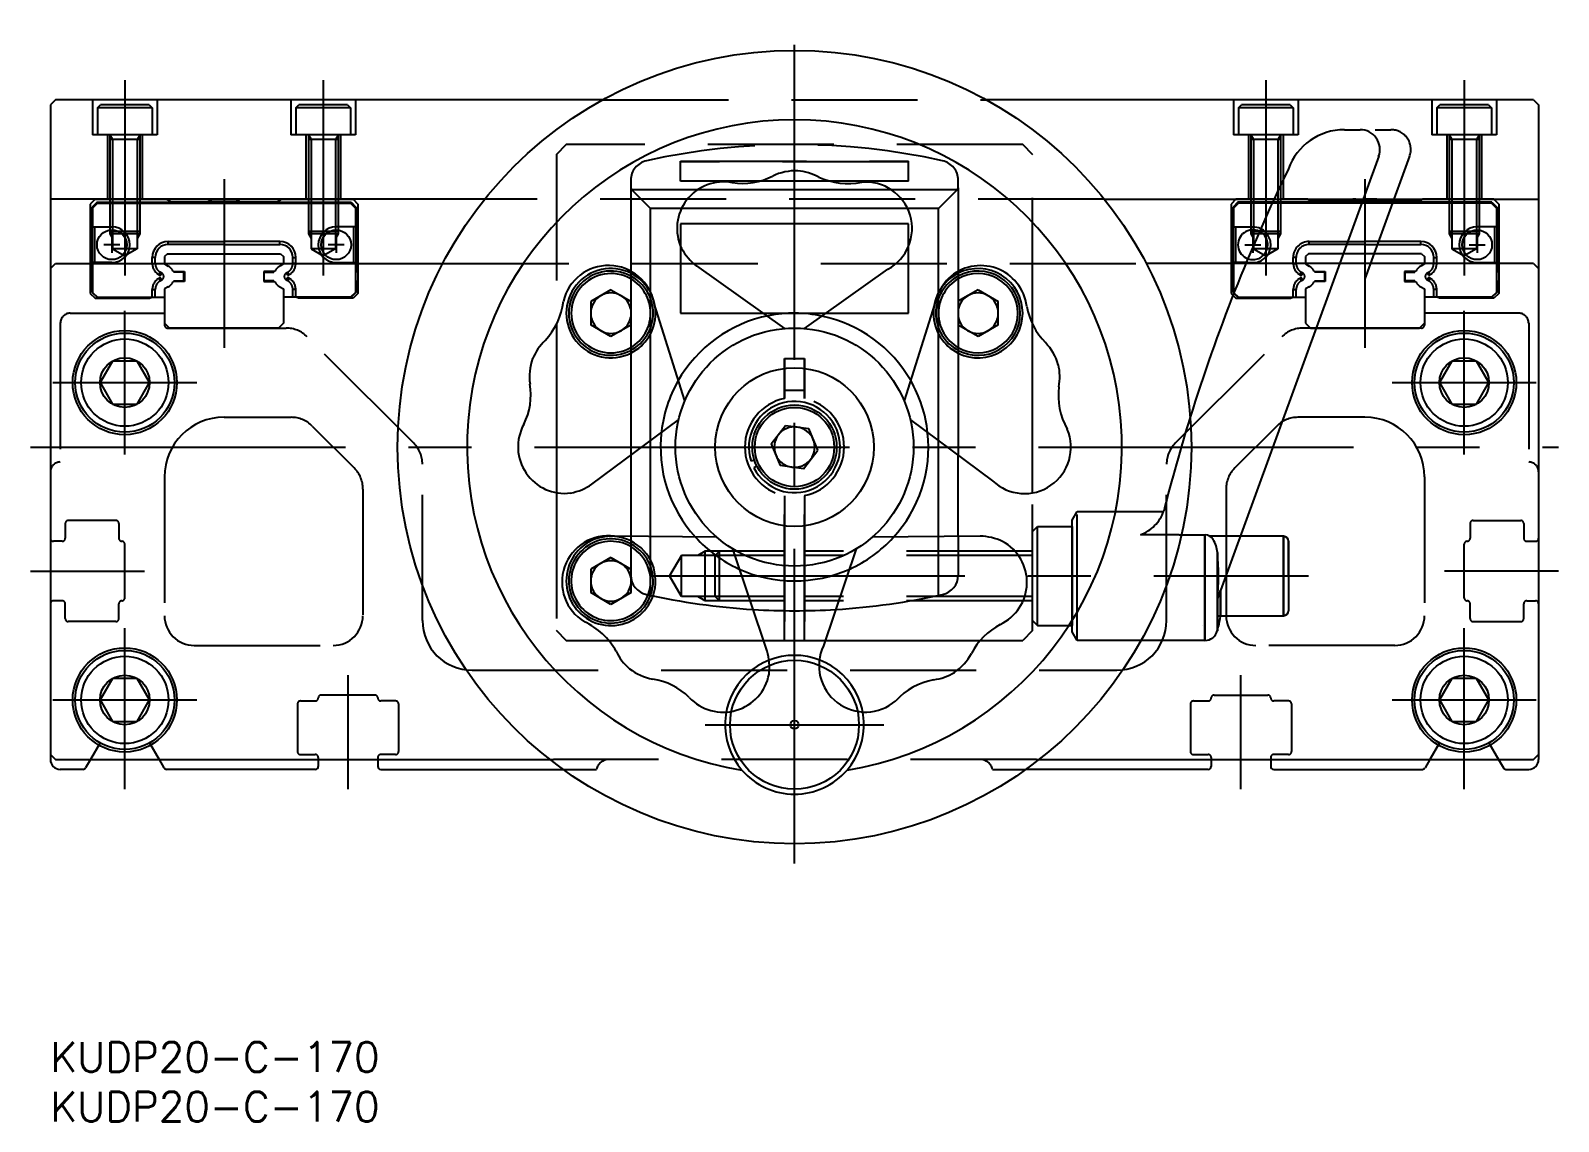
# Model space of a CAD drawing. Header units: millimetres. Extents: x -77 to 465, y -68 to 222.
# Drawn here: x -77 to 77, y -68 to 42 of the extents above; entities that cross this region are included whole.
import ezdxf

# ---------------------------------------------------------------- set-up
doc = ezdxf.new("R2010")
doc.units = ezdxf.units.MM
for name, pattern in [('CENTER', [50.8, 31.75, -6.35, 6.35, -6.35]), ('DASHED', [19.05, 12.7, -6.35]), ('PHANTOM', [63.5, 31.75, -6.35, 6.35, -6.35, 6.35, -6.35])]:
    doc.linetypes.add(name, pattern=pattern)
doc.layers.add('CENTER', color=1, linetype='Continuous')
doc.styles.get("Standard").update_dxf_attribs({"font": 'txt.shx', "height": 3, "bigfont": 'bigfont.shx'})

msp = doc.modelspace()

# ---------------------------------------------------------------- linework, layer by layer
at = {"color": 7, "linetype": 'Continuous', "lineweight": -3}
for p, q in [((-74.5, 35), (-75, 34.5)), ((-75, 34.5), (-75, 33)), ((-19.36, 35), (-74.5, 35)), ((74.5, 35), (19.36, 35)), ((74.5, 35), (46.42, 35)), ((74.5, 35), (75, 34.5)), ((74.5, 35), (75, 34.5)), ((75, 34.5), (75, 25)), ((75, 34.5), (75, 33)), ((-75, 33), (-75, 25)), ((75, 33), (75, 25)), ((55.42, 32), (57, 32)), ((58.88, 29.32), (42.94, -14.47)), ((3.67, 26.8), (-3.85, 26.8)), ((-75, 25), (-75, -31)), ((-31.22, 25), (-75, 25)), ((-70.5, 25), (-71, 24.5)), ((-70.3, 24.7), (-70.8, 24.2)), ((-70.5, 25), (-63.3, 25)), ((-70.3, 24.7), (-44.7, 24.7)), ((-62.9, 24.75), (-63.3, 25)), ((-62.9, 24.75), (-52.1, 24.75)), ((-58.7, 25), (-59.1, 24.75)), ((-58.7, 25), (-56.3, 25)), ((-56.3, 25), (-55.9, 24.75)), ((-52.1, 24.75), (-51.7, 25)), ((-51.7, 25), (-44.5, 25)), ((-44.7, 24.7), (-44.2, 24.2)), ((-44.5, 25), (-44, 24.5)), ((9.67, 25.95), (-9.74, 25.95)), ((31.22, 25), (48.33, 25)), ((44.5, 25), (44, 24.5)), ((44.7, 24.7), (44.2, 24.2)), ((48.33, 25), (44.5, 25)), ((48.2, 24.7), (44.7, 24.7)), ((70.3, 24.7), (57.2, 24.7)), ((62.9, 24.75), (57.22, 24.75)), ((57.31, 25), (75, 25)), ((58.7, 25), (57.31, 25)), ((58.7, 25), (59.1, 24.75)), ((62.9, 24.75), (63.3, 25)), ((70.5, 25), (63.3, 25)), ((70.3, 24.7), (70.8, 24.2)), ((70.5, 25), (71, 24.5)), ((75, 25), (75, -31)), ((-71, 24.5), (-71, 18.5)), ((-70.8, 24.2), (-70.8, 18.5)), ((-70.25, 24.6), (-70.75, 24.1)), ((-70.75, 24.1), (-70.75, 22.2)), ((-70.25, 24.6), (-44.75, 24.6)), ((-44.75, 24.6), (-44.25, 24.1)), ((-44.25, 24.1), (-44.25, 22.2)), ((-44.2, 24.2), (-44.2, 18.5)), ((-44, 24.5), (-44, 18.5)), ((11.34, 24.05), (-11.32, 24.05)), ((44, 24.5), (44, 18.5)), ((44.2, 24.2), (44.2, 18.5)), ((44.75, 24.6), (44.25, 24.1)), ((44.25, 24.1), (44.25, 22.2)), ((48.15, 24.6), (44.75, 24.6)), ((70.25, 24.6), (57.16, 24.6)), ((70.25, 24.6), (70.75, 24.1)), ((70.75, 24.1), (70.75, 22.2)), ((70.8, 24.2), (70.8, 18.5)), ((71, 24.5), (71, 18.5)), ((-70.75, 22.2), (-68.8, 22.2)), ((-70.55, 22.2), (-70.55, 18.6)), ((-44.25, 22.2), (-46.2, 22.2)), ((-44.45, 22.2), (-44.45, 18.6)), ((11.5, 22.5), (-11.5, 22.5)), ((11.5, 22.5), (-11.5, 22.5)), ((44.25, 22.2), (46.2, 22.2)), ((44.45, 22.2), (44.45, 18.6)), ((70.75, 22.2), (68.8, 22.2)), ((70.55, 22.2), (70.55, 18.6)), ((-68, 20.4), (-69.6, 20.4)), ((-68.8, 21.2), (-68.8, 19.6)), ((-63.13, 20.43), (-63.13, 20.73)), ((-63.13, 20.73), (-57.5, 20.73)), ((-57.5, 20.43), (-63.13, 20.43)), ((-51.87, 20.73), (-57.5, 20.73)), ((-57.5, 20.73), (-57.5, 20.43)), ((-57.5, 20.43), (-51.87, 20.43)), ((-51.87, 20.43), (-51.87, 20.73)), ((-45.4, 20.4), (-47, 20.4)), ((-46.2, 21.2), (-46.2, 19.6)), ((45.4, 20.4), (47, 20.4)), ((46.2, 21.2), (46.2, 19.6)), ((57.5, 20.43), (55.65, 20.43)), ((55.75, 20.73), (57.5, 20.73)), ((57.5, 20.73), (57.5, 20.43)), ((63.13, 20.73), (57.5, 20.73)), ((57.5, 20.43), (63.13, 20.43)), ((63.13, 20.43), (63.13, 20.73)), ((68, 20.4), (69.6, 20.4)), ((68.8, 21.2), (68.8, 19.6)), ((-75, 18), (-74.5, 18.5)), ((-74.5, 18.5), (-35.46, 18.5)), ((-68.8, 18.6), (-70.75, 18.6)), ((-70.75, 18.6), (-70.75, 18.5)), ((-64.73, 18.51), (-64.73, 19.13)), ((-64.43, 19.13), (-64.73, 19.13)), ((-64.73, 18.51), (-64.43, 18.51)), ((-64.43, 18.51), (-64.43, 19.13)), ((-63.2, 19.5), (-63.5, 19.2)), ((-63.5, 19.2), (-63.5, 18.5)), ((-63.2, 19.5), (-51.8, 19.5)), ((-51.8, 19.5), (-51.5, 19.2)), ((-51.5, 19.2), (-51.5, 18.5)), ((-50.57, 18.51), (-50.57, 19.13)), ((-50.57, 19.13), (-50.27, 19.13)), ((-50.27, 18.51), (-50.57, 18.51)), ((-50.27, 18.51), (-50.27, 19.13)), ((-46.2, 18.6), (-44.25, 18.6)), ((-44.25, 18.6), (-44.25, 18.5)), ((45.49, 18.5), (35.46, 18.5)), ((45.53, 18.6), (44.25, 18.6)), ((44.25, 18.6), (44.25, 18.5)), ((74.5, 18.5), (54.94, 18.5)), ((63.2, 19.5), (55.31, 19.5)), ((63.2, 19.5), (63.5, 19.2)), ((63.5, 19.2), (63.5, 18.5)), ((64.43, 18.51), (64.43, 19.13)), ((64.43, 19.13), (64.73, 19.13)), ((64.73, 18.51), (64.43, 18.51)), ((64.73, 18.51), (64.73, 19.13)), ((68.8, 18.6), (70.75, 18.6)), ((70.75, 18.6), (70.75, 18.5)), ((74.5, 18.5), (75, 18)), ((-16.5, 17.73), (-16.5, -0.84)), ((-9.87, 18.26), (-1, 11.96)), ((1, 11.96), (9.41, 17.93)), ((16.5, 17.72), (16.5, -0.84)), ((-18.5, 15.86), (-20.54, 14.68)), ((-18.5, 15.86), (-16.5, 14.7)), ((-14.5, 0.65), (-14.5, 15.51)), ((18.5, 15.86), (16.5, 14.7)), ((18.5, 15.86), (20.54, 14.68)), ((-20.54, 14.68), (-20.54, 12.32)), ((-11.06, 4.65), (-14.15, 14.49)), ((14.32, 15.03), (11.06, 4.65)), ((14.5, 0.65), (14.5, 15.35)), ((20.54, 12.32), (20.54, 14.68)), ((-24, 12.51), (-24, -4.59)), ((-18.5, 11.14), (-20.54, 12.32)), ((-3.17, 13.5), (0, 13.5)), ((0, 13.5), (3.17, 13.5)), ((20.54, 12.32), (18.5, 11.14)), ((24, -4.55), (24, 12.44)), ((-16.5, 12.3), (-18.5, 11.14)), ((18.5, 11.14), (16.5, 12.3)), ((-68.75, 8.67), (-70, 6.5)), ((-66.25, 8.67), (-68.75, 8.67)), ((-65, 6.5), (-66.25, 8.67)), ((66.25, 8.67), (65, 6.5)), ((68.75, 8.67), (66.25, 8.67)), ((70, 6.5), (68.75, 8.67)), ((-70, 6.5), (-68.75, 4.33)), ((-66.25, 4.33), (-65, 6.5)), ((65, 6.5), (66.25, 4.33)), ((68.75, 4.33), (70, 6.5)), ((-68.75, 4.33), (-66.25, 4.33)), ((66.25, 4.33), (68.75, 4.33)), ((-20.42, -3.75), (-11.68, 2.74)), ((-2.34, 0.31), (-0.9, 2.18)), ((-0.9, 2.18), (1.44, 1.87)), ((2.34, -0.31), (1.44, 1.87)), ((11.68, 2.74), (19.96, -3.41)), ((-2.34, 0.31), (-1.44, -1.87)), ((-16.5, -0.84), (-16.5, -8.99)), ((-4.04, -1.31), (-4.38, -1.42)), ((0.9, -2.18), (2.34, -0.31)), ((-3.79, -1.93), (-4.1, -2.08)), ((0.9, -2.18), (-1.44, -1.87)), ((-7.84, -9.09), (-18.16, -8.98)), ((-16.5, -8.99), (-16.5, -12.91)), ((-14.5, -14.96), (-14.5, -9.02)), ((18.72, -8.97), (7.84, -9.09)), ((14.5, -14.96), (14.5, -9.02)), ((16.5, -8.99), (16.5, -12.91)), ((38.78, -8.85), (41.36, -8.85)), ((41.36, -19.5), (41.36, -8.85)), ((41.36, -8.85), (41.36, -19.5)), ((49.3, -9), (41.85, -9)), ((49.3, -13), (49.3, -9)), ((49.3, -9), (49.3, -17)), ((-2.75, -20.58), (-6.22, -10.26)), ((6.22, -10.26), (2.93, -20.04)), ((42.62, -18.53), (42.62, -10.64)), ((42.62, -10.64), (42.62, -18.53)), ((49.8, -13), (49.8, -9.5)), ((49.8, -9.5), (49.8, -16.5)), ((-18.5, -11.14), (-20.54, -12.32)), ((-18.5, -11.14), (-16.5, -12.3)), ((-20.54, -12.32), (-20.54, -14.68)), ((-16.46, -14.68), (-16.46, -13.32)), ((49.3, -17), (49.3, -13)), ((-18.5, -15.86), (-20.54, -14.68)), ((-16.46, -14.68), (-18.5, -15.86)), ((42.62, -15.36), (42.94, -14.47)), ((42.94, -17.1), (42.94, -14.47)), ((42.94, -14.47), (42.94, -17.1)), ((42.62, -17), (49.3, -17)), ((-18.74, -19.5), (-3.11, -19.5)), ((3.11, -19.5), (18.8, -19.5)), ((41.36, -19.5), (34.92, -19.5)), ((-68.75, -23.33), (-70, -25.5)), ((-66.25, -23.33), (-68.75, -23.33)), ((-65, -25.5), (-66.25, -23.33)), ((66.25, -23.33), (65, -25.5)), ((68.75, -23.33), (66.25, -23.33)), ((70, -25.5), (68.75, -23.33)), ((-70, -25.5), (-68.75, -27.67)), ((-66.25, -27.67), (-65, -25.5)), ((65, -25.5), (66.25, -27.67)), ((68.75, -27.67), (70, -25.5)), ((-68.75, -27.67), (-66.25, -27.67)), ((66.25, -27.67), (68.75, -27.67)), ((-75, -31), (-75, -31.5)), ((-75, -31), (-74.5, -31.5)), ((-74.5, -31.5), (-24.28, -31.5)), ((-70.96, -31.5), (-71.45, -32.35)), ((-64.04, -31.5), (-63.55, -32.35)), ((-48, -31.5), (-48, -32.2)), ((-42, -31.5), (-42, -32.2)), ((24.38, -31.5), (74.5, -31.5)), ((42, -31.5), (42, -32.2)), ((48, -31.5), (48, -32.2)), ((64.04, -31.5), (63.55, -32.35)), ((70.96, -31.5), (71.45, -32.35)), ((74.5, -31.5), (75, -31)), ((75, -31), (75, -31.5)), ((-71.71, -32.5), (-74, -32.5)), ((-48.3, -32.5), (-63.29, -32.5)), ((-41.7, -32.5), (-23.32, -32.5)), ((41.7, -32.5), (23.32, -32.5)), ((48.3, -32.5), (63.29, -32.5)), ((71.71, -32.5), (74, -32.5))]:
    msp.add_line(p, q, dxfattribs=at)
at = {"color": 3, "linetype": 'DASHED', "lineweight": -3}
for p, q in [((-70.75, 35), (-70.75, 31.5)), ((-70.25, 34.2), (-69.95, 34.5)), ((-64.75, 34.2), (-70.25, 34.2)), ((-70.25, 34.2), (-70.25, 31.5)), ((-65.05, 34.5), (-69.95, 34.5)), ((-65.05, 34.5), (-64.75, 34.2)), ((-64.75, 34.2), (-64.75, 31.5)), ((-64.25, 35), (-64.25, 31.5)), ((-50.75, 35), (-50.75, 31.5)), ((-50.25, 34.2), (-49.95, 34.5)), ((-44.75, 34.2), (-50.25, 34.2)), ((-50.25, 34.2), (-50.25, 31.5)), ((-45.05, 34.5), (-49.95, 34.5)), ((-45.05, 34.5), (-44.75, 34.2)), ((-44.75, 34.2), (-44.75, 31.5)), ((-44.25, 35), (-44.25, 31.5)), ((-19.36, 35), (19.36, 35)), ((44.25, 35), (44.25, 31.5)), ((44.75, 34.2), (45.05, 34.5)), ((50.25, 34.2), (44.75, 34.2)), ((44.75, 34.2), (44.75, 31.5)), ((49.95, 34.5), (45.05, 34.5)), ((49.95, 34.5), (50.25, 34.2)), ((50.25, 34.2), (50.25, 31.5)), ((50.75, 35), (50.75, 31.5)), ((64.25, 35), (64.25, 31.5)), ((64.75, 34.2), (65.05, 34.5)), ((70.25, 34.2), (64.75, 34.2)), ((64.75, 34.2), (64.75, 31.5)), ((69.95, 34.5), (65.05, 34.5)), ((69.95, 34.5), (70.25, 34.2)), ((70.25, 34.2), (70.25, 31.5)), ((70.75, 35), (70.75, 31.5)), ((-64.25, 31.5), (-70.75, 31.5)), ((-69.25, 31.5), (-69.25, 25)), ((-69, 31.5), (-69, 21.5)), ((-69, 31.5), (-68.73, 31.03)), ((-66, 31.03), (-69, 31.03)), ((-68.73, 31.03), (-68.73, 20)), ((-66, 31.5), (-66.27, 31.03)), ((-66.27, 31.03), (-66.27, 20)), ((-66, 31.5), (-66, 21.5)), ((-65.75, 31.5), (-65.75, 25)), ((-44.25, 31.5), (-50.75, 31.5)), ((-49.25, 31.5), (-49.25, 25)), ((-49, 31.5), (-49, 21.5)), ((-49, 31.5), (-48.73, 31.03)), ((-46, 31.03), (-49, 31.03)), ((-48.73, 31.03), (-48.73, 20)), ((-46, 31.5), (-46.27, 31.03)), ((-46.27, 31.03), (-46.27, 20)), ((-46, 31.5), (-46, 21.5)), ((-45.75, 31.5), (-45.75, 25)), ((50.75, 31.5), (44.25, 31.5)), ((45.75, 31.5), (45.75, 25)), ((46, 31.5), (46, 21.5)), ((46, 31.5), (46.27, 31.03)), ((49, 31.03), (46, 31.03)), ((46.27, 31.03), (46.27, 20)), ((49, 31.5), (48.73, 31.03)), ((48.73, 31.03), (48.73, 20)), ((49, 31.5), (49, 21.5)), ((49.25, 31.5), (49.25, 25)), ((70.75, 31.5), (64.25, 31.5)), ((65.75, 31.5), (65.75, 25)), ((66, 31.5), (66, 21.5)), ((66, 31.5), (66.27, 31.03)), ((69, 31.03), (66, 31.03)), ((66.27, 31.03), (66.27, 20)), ((69, 31.5), (68.73, 31.03)), ((68.73, 31.03), (68.73, 20)), ((69, 31.5), (69, 21.5)), ((69.25, 31.5), (69.25, 25)), ((-24, 29.5), (-23, 30.5)), ((-23, 30.5), (-24, 29.5)), ((-24, 29.5), (-24, 12.51)), ((23, 30.5), (-23, 30.5)), ((23, 30.5), (-23, 30.5)), ((23, 30.5), (24, 29.5)), ((24, 29.5), (23, 30.5)), ((24, 12.44), (24, 29.5)), ((-11.5, 26.8), (-11.5, 28.83)), ((-11.5, 28.83), (11.5, 28.83)), ((11.5, 28.75), (-11.5, 28.75)), ((-11.5, 26.8), (-11.5, 28.75)), ((11.5, 26.8), (11.5, 28.83)), ((11.5, 26.8), (11.5, 28.75)), ((-16.5, 26.91), (-16.5, -12.91)), ((-16.5, 26.91), (-16.5, -12.91)), ((-16.5, 26.91), (-16.5, -12.91)), ((-16.5, 26.91), (-16.5, 26.15)), ((-3.85, 26.8), (-11.5, 26.8)), ((11.5, 26.8), (3.67, 26.8)), ((16.5, 26.15), (16.5, 26.91)), ((31.22, 25), (-31.22, 25)), ((-16.5, 26.15), (-16.5, 17.73)), ((-9.74, 25.95), (-16.4, 25.95)), ((-16.4, 25.95), (-14.5, 24.05)), ((16.4, 25.95), (9.67, 25.95)), ((14.5, 24.05), (16.4, 25.95)), ((16.5, 26.15), (16.5, 17.72)), ((57.2, 24.7), (48.2, 24.7)), ((48.33, 25), (57.31, 25)), ((51.7, 25), (48.93, 25)), ((52.1, 24.75), (51.7, 25)), ((57.22, 24.75), (52.1, 24.75)), ((56.3, 25), (55.9, 24.75)), ((56.58, 25), (56.3, 25)), ((-14.5, 15.51), (-14.5, 24.05)), ((-11.32, 24.05), (-14.5, 24.05)), ((14.5, 24.05), (11.34, 24.05)), ((14.5, 15.35), (14.5, 24.05)), ((57.16, 24.6), (48.15, 24.6)), ((-68.73, 21.5), (-69, 21.77)), ((-69, 21.77), (-66, 21.77)), ((-48.73, 21.5), (-49, 21.77)), ((-49, 21.77), (-46, 21.77)), ((-11.5, 22.5), (-11.5, 13.5)), ((-11.5, 22.5), (-11.5, 13.5)), ((11.5, 13.5), (11.5, 22.5)), ((11.5, 13.5), (11.5, 22.5)), ((46.27, 21.5), (46, 21.77)), ((46, 21.77), (49, 21.77)), ((66.27, 21.5), (66, 21.77)), ((66, 21.77), (69, 21.77)), ((-69, 21.5), (-68.73, 21.03)), ((-66, 21.5), (-69, 21.5)), ((-66.27, 21.5), (-68.73, 21.5)), ((-66, 21.5), (-66.27, 21.03)), ((-49, 21.5), (-48.73, 21.03)), ((-46, 21.5), (-49, 21.5)), ((-46.27, 21.5), (-48.73, 21.5)), ((-46, 21.5), (-46.27, 21.03)), ((46, 21.5), (46.27, 21.03)), ((49, 21.5), (46, 21.5)), ((48.73, 21.5), (46.27, 21.5)), ((49, 21.5), (48.73, 21.03)), ((51.87, 20.43), (51.87, 20.73)), ((51.87, 20.73), (55.75, 20.73)), ((55.65, 20.43), (51.87, 20.43)), ((66, 21.5), (66.27, 21.03)), ((69, 21.5), (66, 21.5)), ((68.73, 21.5), (66.27, 21.5)), ((69, 21.5), (68.73, 21.03)), ((-71, 18.5), (-71, 15.5)), ((-70.8, 18.5), (-70.8, 17.6)), ((-70.75, 18.5), (-70.75, 15.6)), ((-66.27, 20), (-68.73, 20)), ((-68.73, 20), (-67.5, 19.29)), ((-66.27, 20), (-67.5, 19.29)), ((-63.5, 18.5), (-63.5, 18.46)), ((-51.5, 18.5), (-51.5, 18.46)), ((-46.27, 20), (-48.73, 20)), ((-48.73, 20), (-47.5, 19.29)), ((-46.27, 20), (-47.5, 19.29)), ((-44.25, 18.5), (-44.25, 15.6)), ((-44.2, 18.5), (-44.2, 17.6)), ((-44, 18.5), (-44, 15.5)), ((-35.46, 18.5), (35.46, 18.5)), ((44, 18.5), (44, 15.5)), ((44.2, 18.5), (44.2, 17.6)), ((44.25, 18.5), (44.25, 15.6)), ((54.98, 18.5), (45.49, 18.5)), ((45.53, 18.6), (46.2, 18.6)), ((48.73, 20), (46.27, 20)), ((46.27, 20), (47.5, 19.29)), ((48.73, 20), (47.5, 19.29)), ((50.27, 18.51), (50.27, 19.13)), ((50.57, 19.13), (50.27, 19.13)), ((50.27, 18.51), (50.57, 18.51)), ((50.57, 18.51), (50.57, 19.13)), ((51.8, 19.5), (51.5, 19.2)), ((51.5, 19.2), (51.5, 18.5)), ((51.5, 18.5), (51.5, 18.46)), ((55.31, 19.5), (51.8, 19.5)), ((63.5, 18.5), (63.5, 18.46)), ((68.73, 20), (66.27, 20)), ((66.27, 20), (67.5, 19.29)), ((68.73, 20), (67.5, 19.29)), ((70.75, 18.5), (70.75, 15.6)), ((70.8, 18.5), (70.8, 17.6)), ((71, 18.5), (71, 15.5)), ((-70.8, 17.6), (-70.75, 17.6)), ((-70.8, 16.8), (-70.8, 17.6)), ((-64.08, 17.38), (-63.93, 17.64)), ((-64.08, 17.38), (-63.92, 17.29)), ((-64.08, 17.02), (-63.92, 17.11)), ((-64.08, 17.02), (-63.93, 16.76)), ((-63.77, 17.55), (-63.93, 17.64)), ((-63.92, 17.29), (-63.77, 17.55)), ((-63.92, 17.29), (-63.92, 17.29)), ((-63.92, 17.11), (-63.91, 17.12)), ((-63.91, 17.12), (-63.92, 17.11)), ((-63.92, 17.11), (-63.92, 17.11)), ((-63.92, 17.11), (-63.77, 16.85)), ((-63.5, 18.46), (-63.13, 18.25)), ((-62.61, 17.7), (-61.5, 17.7)), ((-62.53, 17.7), (-62.51, 17.65)), ((-61.55, 17.65), (-62.51, 17.65)), ((-61.55, 16.75), (-61.55, 17.65)), ((-61.5, 17.7), (-61.5, 16.7)), ((-53.5, 17.7), (-53.5, 16.7)), ((-52.39, 17.7), (-53.5, 17.7)), ((-53.45, 16.75), (-53.45, 17.65)), ((-53.45, 17.65), (-52.49, 17.65)), ((-52.47, 17.7), (-52.49, 17.65)), ((-51.5, 18.46), (-51.87, 18.25)), ((-51.23, 17.55), (-51.07, 17.64)), ((-51.08, 17.29), (-51.23, 17.55)), ((-51.08, 17.11), (-51.23, 16.85)), ((-51.08, 17.11), (-51.09, 17.12)), ((-51.09, 17.12), (-51.08, 17.11)), ((-50.92, 17.38), (-51.08, 17.29)), ((-51.08, 17.29), (-51.08, 17.29)), ((-51.08, 17.11), (-51.08, 17.11)), ((-50.92, 17.02), (-51.08, 17.11)), ((-50.92, 17.38), (-51.07, 17.64)), ((-50.92, 17.02), (-51.07, 16.76)), ((-44.2, 17.6), (-44.25, 17.6)), ((-44.2, 16.8), (-44.2, 17.6)), ((44.2, 17.6), (44.25, 17.6)), ((44.2, 16.8), (44.2, 17.6)), ((50.92, 17.38), (51.07, 17.64)), ((50.92, 17.38), (51.08, 17.29)), ((50.92, 17.02), (51.08, 17.11)), ((50.92, 17.02), (51.07, 16.76)), ((51.23, 17.55), (51.07, 17.64)), ((51.08, 17.29), (51.23, 17.55)), ((51.08, 17.29), (51.08, 17.29)), ((51.08, 17.11), (51.09, 17.12)), ((51.09, 17.12), (51.08, 17.11)), ((51.08, 17.11), (51.08, 17.11)), ((51.08, 17.11), (51.23, 16.85)), ((51.5, 18.46), (51.87, 18.25)), ((52.39, 17.7), (53.5, 17.7)), ((52.47, 17.7), (52.49, 17.65)), ((53.45, 17.65), (52.49, 17.65)), ((53.45, 16.75), (53.45, 17.65)), ((53.5, 17.7), (53.5, 16.7)), ((61.5, 17.7), (61.5, 16.7)), ((62.61, 17.7), (61.5, 17.7)), ((61.55, 16.75), (61.55, 17.65)), ((61.55, 17.65), (62.51, 17.65)), ((62.53, 17.7), (62.51, 17.65)), ((63.5, 18.46), (63.13, 18.25)), ((63.77, 17.55), (63.93, 17.64)), ((63.92, 17.29), (63.77, 17.55)), ((63.92, 17.11), (63.77, 16.85)), ((63.92, 17.11), (63.91, 17.12)), ((63.91, 17.12), (63.92, 17.11)), ((64.08, 17.38), (63.92, 17.29)), ((63.92, 17.29), (63.92, 17.29)), ((64.08, 17.02), (63.92, 17.11)), ((63.92, 17.11), (63.92, 17.11)), ((64.08, 17.38), (63.93, 17.64)), ((64.08, 17.02), (63.93, 16.76)), ((70.8, 17.6), (70.75, 17.6)), ((70.8, 16.8), (70.8, 17.6)), ((-71, 15.5), (-70.5, 15)), ((-70.8, 16.8), (-70.75, 16.8)), ((-70.8, 16.8), (-70.8, 15.6)), ((-70.8, 15.6), (-70.3, 15.1)), ((-70.75, 15.6), (-70.25, 15.1)), ((-64.73, 15.1), (-64.73, 15.89)), ((-64.73, 15.89), (-64.43, 15.89)), ((-64.43, 15.1), (-64.43, 15.89)), ((-63.93, 16.76), (-63.77, 16.85)), ((-63.13, 16.15), (-63.5, 15.94)), ((-63.5, 15.94), (-63.5, 12.5)), ((-61.5, 16.7), (-62.61, 16.7)), ((-62.53, 16.7), (-62.51, 16.75)), ((-62.51, 16.75), (-61.55, 16.75)), ((-53.5, 16.7), (-52.39, 16.7)), ((-52.49, 16.75), (-53.45, 16.75)), ((-52.47, 16.7), (-52.49, 16.75)), ((-51.87, 16.15), (-51.5, 15.94)), ((-51.5, 15.94), (-51.5, 12.5)), ((-51.07, 16.76), (-51.23, 16.85)), ((-50.57, 15.1), (-50.57, 15.89)), ((-50.27, 15.89), (-50.57, 15.89)), ((-50.27, 15.1), (-50.27, 15.89)), ((-44.25, 15.6), (-44.75, 15.1)), ((-44.2, 15.6), (-44.7, 15.1)), ((-44, 15.5), (-44.5, 15)), ((-44.2, 16.8), (-44.25, 16.8)), ((-44.2, 16.8), (-44.2, 15.6)), ((44, 15.5), (44.5, 15)), ((44.2, 16.8), (44.25, 16.8)), ((44.2, 16.8), (44.2, 15.6)), ((44.2, 15.6), (44.7, 15.1)), ((44.25, 15.6), (44.75, 15.1)), ((50.27, 15.1), (50.27, 15.89)), ((50.27, 15.89), (50.57, 15.89)), ((50.57, 15.1), (50.57, 15.89)), ((51.07, 16.76), (51.23, 16.85)), ((51.87, 16.15), (51.5, 15.94)), ((51.5, 15.94), (51.5, 12.5)), ((53.5, 16.7), (52.39, 16.7)), ((52.47, 16.7), (52.49, 16.75)), ((52.49, 16.75), (53.45, 16.75)), ((61.5, 16.7), (62.61, 16.7)), ((62.51, 16.75), (61.55, 16.75)), ((62.53, 16.7), (62.51, 16.75)), ((63.13, 16.15), (63.5, 15.94)), ((63.5, 15.94), (63.5, 12.5)), ((63.93, 16.76), (63.77, 16.85)), ((64.43, 15.1), (64.43, 15.89)), ((64.73, 15.89), (64.43, 15.89)), ((64.73, 15.1), (64.73, 15.89)), ((70.75, 15.6), (70.25, 15.1)), ((70.8, 15.6), (70.3, 15.1)), ((71, 15.5), (70.5, 15)), ((70.8, 16.8), (70.75, 16.8)), ((70.8, 16.8), (70.8, 15.6)), ((-70.5, 15), (-65, 15)), ((-70.3, 15.1), (-70.25, 15.1)), ((-70.25, 15.1), (-64.73, 15.1)), ((-65, 15), (-64.78, 15.1)), ((-64.73, 15.1), (-64.43, 15.1)), ((-64.43, 15.1), (-63.5, 15.1)), ((-50.57, 15.1), (-51.5, 15.1)), ((-50.27, 15.1), (-50.57, 15.1)), ((-44.75, 15.1), (-50.27, 15.1)), ((-50, 15), (-50.22, 15.1)), ((-44.5, 15), (-50, 15)), ((-44.7, 15.1), (-44.75, 15.1)), ((44.5, 15), (50, 15)), ((44.7, 15.1), (44.75, 15.1)), ((44.75, 15.1), (50.27, 15.1)), ((50, 15), (50.22, 15.1)), ((50.27, 15.1), (50.57, 15.1)), ((50.57, 15.1), (51.5, 15.1)), ((64.43, 15.1), (63.5, 15.1)), ((64.73, 15.1), (64.43, 15.1)), ((70.25, 15.1), (64.73, 15.1)), ((65, 15), (64.78, 15.1)), ((70.5, 15), (65, 15)), ((70.3, 15.1), (70.25, 15.1)), ((-74, 12.5), (-74, -1.5)), ((-73, 13.5), (-63.5, 13.5)), ((-63.5, 13.5), (-63.5, 12.3)), ((-63.5, 12.5), (-63, 12)), ((-51.5, 12.5), (-52, 12)), ((-11.5, 13.5), (-3.17, 13.5)), ((-11.5, 13.5), (-3.17, 13.5)), ((3.17, 13.5), (11.5, 13.5)), ((51.5, 12.5), (52, 12)), ((63.5, 12.5), (63, 12)), ((63.5, 13.5), (63.5, 12.3)), ((73, 13.5), (63.5, 13.5)), ((74, 12.5), (74, -1.5)), ((-63.2, 12), (-51.24, 12)), ((-52, 12), (-63, 12)), ((-38.38, 0.38), (-49.12, 11.12)), ((38.38, 0.38), (49.12, 11.12)), ((63.2, 12), (51.24, 12)), ((52, 12), (63, 12)), ((-1, 8.92), (-1, 4.9)), ((-1, 8.92), (1, 8.92)), ((-1, 5.7), (-1, 8.92)), ((1, 8.92), (1, 4.9)), ((1, 5.7), (1, 8.92)), ((-1, 4.9), (-1, 5.7)), ((1, 5.7), (-1, 5.7)), ((1, 4.9), (1, 5.7)), ((-57.5, 3), (-50.73, 3)), ((-48.61, 2.12), (-44.38, -2.11)), ((48.61, 2.12), (44.38, -2.11)), ((57.5, 3), (50.73, 3)), ((-14.5, -9.02), (-14.5, 0.65)), ((14.5, -9.02), (14.5, 0.65)), ((16.5, -8.99), (16.5, -0.84)), ((-63.5, -3), (-63.5, -17)), ((-37.5, -17.5), (-37.5, -1.74)), ((37.5, -17.5), (37.5, -1.74)), ((63.5, -3), (63.5, -17)), ((-43.5, -4.23), (-43.5, -17)), ((-24, -4.59), (-24, -18.5)), ((24, -18.5), (24, -4.55)), ((43.5, -4.23), (43.5, -17)), ((-1, -4.9), (-1, -19.5)), ((-1, -19.5), (-1, -4.9)), ((1, -4.9), (1, -19.5)), ((1, -19.5), (1, -4.9)), ((-68.4, -7.4), (-73.2, -7.4)), ((28, -7.37), (28.5, -6.5)), ((28, -18.63), (28, -7.37)), ((28.5, -19.5), (28.5, -6.5)), ((28.5, -6.5), (37.2, -6.5)), ((68.4, -7.4), (73.2, -7.4)), ((-73.5, -7.7), (-73.5, -9.2)), ((-68.1, -7.7), (-68.1, -9.2)), ((24, -8.5), (24.5, -8)), ((24.5, -18), (24.5, -8)), ((24.5, -8), (28, -8)), ((28, -8.01), (28, -17.99)), ((38.78, -8.85), (34.86, -8.85)), ((68.1, -7.7), (68.1, -9.2)), ((73.5, -7.7), (73.5, -9.2)), ((-73.8, -9.5), (-74.7, -9.5)), ((-67.5, -15.2), (-67.5, -9.8)), ((-9, -10.5), (-9.75, -10.93)), ((-9, -15.5), (-9, -10.5)), ((-1, -10.5), (-9, -10.5)), ((-1, -10.5), (-9, -10.5)), ((-8, -10.93), (-7.57, -10.5)), ((-7.57, -15.5), (-7.57, -10.5)), ((24, -10.5), (1, -10.5)), ((24, -15.74), (24, -10.26)), ((24, -15.5), (24, -10.5)), ((67.5, -15.2), (67.5, -9.8)), ((73.8, -9.5), (74.7, -9.5)), ((-16.5, -12.3), (-16.46, -12.32)), ((-11.4, -10.93), (-12.59, -13)), ((-1, -10.93), (-11.4, -10.93)), ((-11.4, -15.07), (-11.4, -10.93)), ((-9, -15.1), (-9, -10.9)), ((-8, -15.07), (-8, -10.93)), ((24, -10.93), (1, -10.93)), ((-16.46, -13.32), (-16.46, -12.32)), ((-11.4, -15.07), (-12.59, -13)), ((-1, -15.07), (-11.4, -15.07)), ((-9, -15.5), (-9.75, -15.07)), ((-8, -15.07), (-7.57, -15.5)), ((24, -15.07), (1, -15.07)), ((-73.8, -15.5), (-74.7, -15.5)), ((-73.5, -17.3), (-73.5, -15.8)), ((-68.1, -17.3), (-68.1, -15.8)), ((-1, -15.5), (-9, -15.5)), ((-1, -15.5), (-9, -15.5)), ((24, -15.5), (1, -15.5)), ((68.1, -17.3), (68.1, -15.8)), ((73.5, -17.3), (73.5, -15.8)), ((73.8, -15.5), (74.7, -15.5)), ((-68.4, -17.6), (-73.2, -17.6)), ((24, -17.5), (24.5, -18)), ((24.5, -18), (28, -18)), ((68.4, -17.6), (73.2, -17.6)), ((-60.5, -20), (-46.5, -20)), ((-23, -19.5), (-24, -18.5)), ((-24, -18.5), (-23, -19.5)), ((-23, -19.5), (-18.74, -19.5)), ((-3.11, -19.5), (3.11, -19.5)), ((18.8, -19.5), (23, -19.5)), ((24, -18.5), (23, -19.5)), ((28.5, -19.5), (28, -18.63)), ((34.92, -19.5), (28.5, -19.5)), ((60.5, -20), (46.5, -20)), ((-32.5, -22.5), (32.5, -22.5)), ((-50.1, -25.9), (-50.1, -30.7)), ((-49.8, -25.6), (-48.3, -25.6)), ((-42.3, -25), (-47.7, -25)), ((-40.2, -25.6), (-41.7, -25.6)), ((-39.9, -25.9), (-39.9, -30.7)), ((39.9, -25.9), (39.9, -30.7)), ((40.2, -25.6), (41.7, -25.6)), ((42.3, -25), (47.7, -25)), ((49.8, -25.6), (48.3, -25.6)), ((50.1, -25.9), (50.1, -30.7)), ((-70, -29.83), (-70.96, -31.5)), ((-65, -29.83), (-64.04, -31.5)), ((65, -29.83), (64.04, -31.5)), ((70, -29.83), (70.96, -31.5)), ((-49.8, -31), (-48.3, -31)), ((-48, -31.3), (-48, -31.5)), ((-42, -31.3), (-42, -31.5)), ((-40.2, -31), (-41.7, -31)), ((24.38, -31.5), (-24.28, -31.5)), ((40.2, -31), (41.7, -31)), ((42, -31.3), (42, -31.5)), ((48, -31.3), (48, -31.5)), ((49.8, -31), (48.3, -31)), ((-23.32, -32.5), (-19.96, -32.5)), ((19.96, -32.5), (23.32, -32.5))]:
    msp.add_line(p, q, dxfattribs=at)
at = {"color": 3, "linetype": 'PHANTOM', "lineweight": -3}
for p, q in [((58.54, 32), (60.12, 32)), ((62, 29.32), (57.5, 16.95))]:
    msp.add_line(p, q, dxfattribs=at)
at = {"color": 7, "linetype": 'Continuous', "lineweight": -3, "flags": 128}
for points in [[(55.42, 32), (55.42, 32)], [(57, 32), (57, 32)], [(23, 30.5), (23, 30.5)], [(58.88, 29.32), (58.88, 29.32)], [(-14.93, 28.87), (-14.93, 28.87)], [(-14.93, 28.87), (-14.93, 28.87)], [(14.93, 28.87), (14.93, 28.87)], [(14.93, 28.87), (14.93, 28.87)], [(49.78, 28.05), (49.78, 28.05)], [(16.5, 26.91), (16.5, 26.91)], [(16.5, 26.91), (16.5, 26.91)], [(-11.5, 22.5), (-11.5, 22.5)], [(11.5, 22.5), (11.5, 22.5)], [(11.5, 13.5), (11.5, 13.5)], [(24, 8.28), (24, 8.28)], [(-1, -4.9), (-1, -4.9)], [(1, -4.9), (1, -4.9)], [(37.21, -6.47), (37.21, -6.47)], [(-1, -7.94), (-1, -7.94)], [(1, -7.94), (1, -7.94)], [(-16.5, -12.91), (-16.5, -12.91)], [(-16.5, -12.91), (-16.5, -12.91)], [(16.5, -12.91), (16.5, -12.91)], [(16.5, -12.91), (16.5, -12.91)], [(-14.93, -14.87), (-14.93, -14.87)], [(-14.93, -14.87), (-14.93, -14.87)], [(41.16, -18), (41.16, -18)], [(-24, -18.5), (-24, -18.5)], [(-8.6, -19.5), (-8.6, -19.5)], [(23, -19.5), (23, -19.5)], [(23, -19.5), (23, -19.5)], [(24, -18.5), (24, -18.5)], [(24, -18.5), (24, -18.5)]]:
    msp.add_lwpolyline(points, dxfattribs=at)
at = {"color": 3, "linetype": 'DASHED', "lineweight": -3, "flags": 128}
for points in [[(-24, 29.5), (-24, 29.5)], [(-23, 30.5), (-23, 30.5)], [(24, 29.5), (24, 29.5)], [(-16.5, 26.91), (-16.5, 26.91)], [(-16.5, 26.91), (-16.5, 26.91)], [(-11.5, 13.5), (-11.5, 13.5)], [(-1, 4.9), (-1, 4.9)], [(1, 4.9), (1, 4.9)], [(-23, -19.5), (-23, -19.5)], [(-1, -19.5), (-1, -19.5)], [(1, -19.5), (1, -19.5)]]:
    msp.add_lwpolyline(points, dxfattribs=at)
at = {"color": 7, "linetype": 'Continuous', "lineweight": -3}
for centre, radius in [((0, 0), 40), ((-68.8, 20.4), 1.5), ((-46.2, 20.4), 1.5), ((68.8, 20.4), 1.5), ((-67.5, 6.5), 5.25), ((-67.5, 6.5), 5), ((-67.5, 6.5), 4.4), ((0, 0), 12), ((67.5, 6.5), 5.25), ((67.5, 6.5), 5), ((67.5, 6.5), 4.4), ((-67.5, 6.5), 2.5), ((0, 0), 8), ((67.5, 6.5), 2.5), ((0, 0), 4.25), ((0, 0), 4), ((-67.5, -25.5), 5.25), ((-67.5, -25.5), 5), ((-67.5, -25.5), 4.4), ((0, -28), 6.5), ((67.5, -25.5), 5.25), ((67.5, -25.5), 5), ((67.5, -25.5), 4.4), ((-67.5, -25.5), 2.5), ((67.5, -25.5), 2.5), ((0, -28), 0.415)]:
    msp.add_circle(centre, radius, dxfattribs=at)
for centre, radius, start, end in [((0, 0), 33, 279.2441, 260.7559), ((55.42, 26), 6, 90, 160), ((57, 30), 2, 340, 90), ((0.15, 22.47), 5.39, 88.1982, 115.8377), ((-0.11, 22.56), 5.31, 61.2648, 85.3944), ((211.76, -50.45), 180, 154.1431, 162.717), ((-7.15, 22.05), 4.69, 79.0772, 205.519), ((-5.27, 33.37), 6.78, 261.6368, 296.9144), ((5.41, 33.59), 7.02, 245.0224, 281.2423), ((7.17, 22.04), 4.68, 298.6289, 94.7806), ((-68.8, 20.4), 1.8, 270, 90), ((-46.2, 20.4), 1.8, 90, 270), ((46.2, 20.4), 1.5, 63.489, 250.1742), ((46.2, 20.4), 1.8, 63.959, 90), ((68.8, 20.4), 1.8, 90, 270), ((-63.13, 19.13), 1.6, 90.0008, 179.9992), ((-63.13, 19.13), 1.3, 90, 180), ((-51.87, 19.13), 1.6, 0.0008, 89.9992), ((-51.87, 19.13), 1.3, 0, 90), ((-6.02, 23.06), 6.16, 209.476, 231.2445), ((63.13, 19.13), 1.6, 0.0008, 89.9992), ((63.13, 19.13), 1.3, 0, 90), ((-63.43, 18.51), 1.3, 180, 180.2346), ((-63.43, 18.51), 1, 180, 180.3049), ((-51.57, 18.51), 1, 359.6951, 0), ((-51.57, 18.51), 1.3, 359.7654, 0), ((63.43, 18.51), 1, 359.6951, 0), ((63.43, 18.51), 1.3, 359.7654, 0), ((-18.74, 13.63), 4.68, 10.6289, 166.7806), ((-18.5, 13.5), 4.5, 63.6122, 296.3878), ((-18.5, 13.5), 4.25, 61.9275, 298.0725), ((-18.5, 13.5), 4, 60, 300), ((20.07, 12.85), 6.16, 137.476, 159.2445), ((18.76, 13.61), 4.69, 7.0772, 133.519), ((18.5, 13.5), 4.5, 0, 116.3878), ((18.5, 13.5), 4.25, 0, 118.0725), ((18.5, 13.5), 4, 0, 120), ((-18.5, 13.5), 2.04, 60, 120), ((18.5, 13.5), 2.04, 60, 120), ((-30.27, 15.53), 7.02, 317.0224, 353.2423), ((-18.5, 13.5), 2.04, 120, 180), ((-18.5, 13.5), 2.04, 11.6408, 60), ((18.5, 13.5), 2.04, 120, 168.3592), ((18.5, 13.5), 2.04, 0, 60), ((30.11, 15.32), 6.78, 189.6368, 224.9144), ((-18.5, 13.5), 2.04, 180, 240), ((-18.5, 13.5), 2.04, 300, 348.3592), ((0, 0), 13.5, 78.1727, 101.1326), ((18.5, 13.5), 4, 240, 0), ((18.5, 13.5), 4.5, 243.6122, 0), ((18.5, 13.5), 4.25, 241.9275, 0), ((18.5, 13.5), 2.04, 191.6408, 240), ((18.5, 13.5), 2.04, 300, 0), ((-18.5, 13.5), 2.04, 240, 300), ((18.5, 13.5), 2.04, 240, 300), ((-21.49, 6.87), 5.31, 133.2648, 157.3944), ((21.41, 6.8), 5.39, 16.1982, 43.8377), ((-21.32, 7.09), 5.39, 160.1982, 187.8377), ((21.43, 7.07), 5.31, 349.2648, 13.3944), ((-33.36, 5.3), 6.78, 333.6368, 8.9144), ((0, 0), 13.5, 150.5561, 173.1895), ((0, 0), 13.5, 6.1727, 29.8273), ((33.61, 5.23), 7.02, 173.0224, 209.2423), ((0, 0), 4.6, 206.9483, 197.9483), ((-23.18, 0.02), 4.69, 151.0772, 277.519), ((0, 0), 2.04, 82.4483, 142.4483), ((0, 0), 2.04, 22.4483, 82.4483), ((23.18, -0.01), 4.68, 226.6289, 22.7806), ((0, 0), 2.04, 142.4483, 202.4483), ((0, 0), 2.04, 322.4483, 22.4483), ((0, 0), 2.04, 202.4483, 262.4483), ((0, 0), 2.04, 262.4483, 322.4483), ((-23.79, 1.4), 6.16, 281.476, 303.2445), ((-18.75, -13.61), 4.68, 82.6289, 238.7806), ((-18.5, -13.5), 4.5, 63.6122, 340.3739), ((0, 0), 13.5, 222.2712, 245.2939), ((0, 0), 13.5, 294.3241, 317.4383), ((18.42, -15.12), 6.16, 65.476, 87.2445), ((41.32, -9.87), 1.03, 33.0029, 86.8656), ((49.3, -9.5), 0.5, 0, 90), ((-18.5, -13.5), 4.25, 61.9275, 339.9237), ((-18.5, -13.5), 4, 60, 339.43), ((18.74, -13.64), 4.69, 295.0772, 61.519), ((39.78, -10.85), 2.85, 4.14, 32.5928), ((21.36, -13), 21.39, 353.6799, 6.3209), ((21.36, -13), 21.39, 353.6799, 6.3209), ((-18.5, -13.5), 2.04, 120, 180), ((-18.5, -13.5), 2.04, 60, 120), ((-18.5, -13.5), 2.04, 0, 60), ((-18.5, -13.5), 2.04, 180, 240), ((-18.5, -13.5), 2.04, 300, 0), ((-14.5, -12.91), 2, 180, 257.5131), ((-14.5, -12.91), 2, 180, 257.5131), ((-14.5, -12.91), 2, 180, 257.5131), ((-14.5, -12.91), 2, 180, 257.5131), ((14.5, -12.91), 2, 282.4869, 0), ((14.5, -12.91), 2, 282.4869, 0), ((14.5, -12.91), 2, 282.4869, 0), ((14.5, -12.91), 2, 282.4869, 0), ((-18.5, -13.5), 2.04, 240, 300), ((0, 52.56), 69.06, 257.5131, 266.5456), ((0, 52.56), 69.06, 273.4544, 282.4869), ((0, 52.56), 69.06, 266.5336, 266.5456), ((0, 52.56), 69.06, 273.4544, 273.4717), ((49.3, -16.5), 0.5, 270, 360), ((-24.12, -23.99), 7.02, 29.0224, 65.2423), ((23.88, -23.9), 6.78, 117.6368, 152.9144), ((21.36, -13), 21.97, 345.4299, 349.2448), ((41.36, -18.2), 1.3, 270, 345.4299), ((-13.18, -18.32), 5.31, 205.2648, 229.3944), ((0, -28), 7, 319.2272, 220.7728), ((-8.69, -22.19), 6.16, 353.476, 15.2445), ((7.15, -22.04), 4.68, 154.6289, 310.7806), ((13.08, -18.26), 5.39, 304.1982, 331.8377), ((-13.33, -18.09), 5.39, 232.1982, 259.8377), ((-7.18, -22.04), 4.69, 223.0772, 349.519), ((13.35, -18.19), 5.31, 277.2648, 301.3944), ((-15.35, -30.09), 6.78, 45.6368, 80.9144), ((15.36, -30.35), 7.02, 101.0224, 137.2423), ((-74, -31.5), 1, 180, 270), ((-48.3, -32.2), 0.3, 270, 0), ((-41.7, -32.2), 0.3, 180, 270), ((41.7, -32.2), 0.3, 270, 0), ((48.3, -32.2), 0.3, 180, 270), ((74, -31.5), 1, 270, 0), ((-71.71, -32.2), 0.3, 270, 330), ((-63.29, -32.2), 0.3, 210, 270), ((0, -28), 7, 220.7728, 319.2272), ((63.29, -32.2), 0.3, 270, 330), ((71.71, -32.2), 0.3, 210, 270)]:
    msp.add_arc(centre, radius, start, end, dxfattribs=at)
at = {"color": 3, "linetype": 'PHANTOM', "lineweight": -3}
msp.add_arc((60.12, 30), 2, 340, 90, dxfattribs=at)
at = {"color": 3, "linetype": 'DASHED', "lineweight": -3}
for centre, radius, start, end in [((0, -38.56), 69.06, 77.5131, 102.4869), ((0, -38.56), 69.06, 77.5131, 102.4869), ((0, -38.56), 69.06, 77.5131, 102.4869), ((0, -38.56), 69.06, 77.5131, 102.4869), ((-14.5, 26.91), 2, 102.4869, 180), ((-14.5, 26.91), 2, 102.4869, 180), ((-14.5, 26.91), 2, 102.4869, 180), ((-14.5, 26.91), 2, 102.4869, 180), ((14.5, 26.91), 2, 360, 77.5131), ((14.5, 26.91), 2, 360, 77.5131), ((14.5, 26.91), 2, 360, 77.5131), ((14.5, 26.91), 2, 360, 77.5131), ((-16.21, 26.17), 0.289, 183.3093, 228.7511), ((16.21, 26.17), 0.289, 311.2489, 356.6907), ((46.2, 20.4), 1.5, 250.1742, 63.489), ((46.2, 20.4), 1.8, 270, 63.959), ((51.87, 19.13), 1.6, 90.0008, 179.9992), ((51.87, 19.13), 1.3, 90, 180), ((-63.43, 18.51), 1.3, 180.2346, 240), ((-63.43, 18.51), 1, 180.3049, 240), ((-51.57, 18.51), 1, 300, 359.6951), ((-51.57, 18.51), 1.3, 300, 359.7654), ((51.57, 18.51), 1.3, 180, 180.2346), ((51.57, 18.51), 1.3, 180.2346, 240), ((51.57, 18.51), 1, 180, 180.3049), ((51.57, 18.51), 1, 180.3049, 240), ((63.43, 18.51), 1, 300, 359.6951), ((63.43, 18.51), 1.3, 300, 359.7654), ((-63.43, 15.89), 1.3, 120, 180), ((-63.97, 17.2), 0.4, 300, 60), ((-63.79, 17.11), 1.32, 26.598, 60), ((-51.21, 17.11), 1.32, 120, 153.402), ((-51.03, 17.2), 0.4, 120, 240), ((-51.57, 15.89), 1.3, 0, 60), ((-18.5, 13.5), 4.5, 296.3878, 63.6122), ((-18.5, 13.5), 4.25, 298.0725, 61.9275), ((-18.5, 13.5), 4, 300, 60), ((18.5, 13.5), 4.5, 116.3878, 243.6122), ((18.5, 13.5), 4.25, 118.0725, 241.9275), ((18.5, 13.5), 4, 120, 240), ((51.57, 15.89), 1.3, 120, 180), ((51.03, 17.2), 0.4, 300, 60), ((51.21, 17.11), 1.32, 26.598, 60), ((63.79, 17.11), 1.32, 120, 153.402), ((63.97, 17.2), 0.4, 120, 240), ((63.43, 15.89), 1.3, 0, 60), ((-63.43, 15.89), 1, 120, 180), ((-63.79, 17.29), 1.32, 300, 333.402), ((-51.21, 17.29), 1.32, 206.598, 240), ((-51.57, 15.89), 1, 0, 60), ((51.57, 15.89), 1, 120, 180), ((51.21, 17.29), 1.32, 300, 333.402), ((63.79, 17.29), 1.32, 206.598, 240), ((63.43, 15.89), 1, 0, 60), ((-73, 12.5), 1, 90, 180), ((0, 0), 13.5, 101.1326, 150.5561), ((0, 0), 13.5, 29.8273, 78.1727), ((73, 12.5), 1, 0, 90), ((-63.2, 12.3), 0.3, 180, 270), ((-51.24, 9), 3, 45, 90), ((51.24, 9), 3, 90, 135), ((63.2, 12.3), 0.3, 270, 0), ((0, 0), 5, 101.537, 258.463), ((0, 0), 5, 101.537, 258.463), ((0, 0), 5, 281.537, 78.463), ((0, 0), 5, 281.537, 78.463), ((-57.5, -3), 6, 90, 180), ((-50.73, 0), 3, 45, 90), ((0, 0), 13.5, 173.1895, 222.2712), ((211.76, -50.45), 180, 162.717, 165.8569), ((50.73, 0), 3, 90, 135), ((57.5, -3), 6, 0, 90), ((-40.5, -1.74), 3, 0, 45), ((0, 0), 13.5, 317.4383, 6.1727), ((40.5, -1.74), 3, 135, 180), ((-74, -2.5), 1, 90, 180), ((74, -2.5), 1, 0, 90), ((-46.5, -4.23), 3, 0, 45), ((46.5, -4.23), 3, 135, 180), ((-73.2, -7.7), 0.3, 90, 180), ((-68.4, -7.7), 0.3, 0, 90), ((33.46, -5.1), 4, 290.5, 340), ((33.46, -5.1), 4, 290.5, 340), ((68.4, -7.7), 0.3, 90, 180), ((73.2, -7.7), 0.3, 0, 90), ((-74.7, -9.2), 0.3, 180, 270), ((-73.8, -9.2), 0.3, 270, 0), ((-67.8, -9.2), 0.3, 180, 270), ((67.8, -9.2), 0.3, 270, 0), ((73.8, -9.2), 0.3, 180, 270), ((74.7, -9.2), 0.3, 270, 0), ((-67.8, -9.8), 0.3, 0, 90), ((-18.5, -13.5), 4.5, 340.3739, 63.6122), ((-18.5, -13.5), 4.25, 339.9237, 61.9275), ((-18.5, -13.5), 4, 339.43, 60), ((67.8, -9.8), 0.3, 90, 180), ((0, 0), 13.5, 245.2939, 294.3241), ((-67.8, -15.2), 0.3, 270, 0), ((67.8, -15.2), 0.3, 180, 270), ((-74.7, -15.8), 0.3, 90, 180), ((-73.8, -15.8), 0.3, 0, 90), ((-67.8, -15.8), 0.3, 90, 180), ((0, 52.56), 69.06, 266.5456, 273.4544), ((67.8, -15.8), 0.3, 0, 90), ((73.8, -15.8), 0.3, 90, 180), ((74.7, -15.8), 0.3, 0, 90), ((-73.2, -17.3), 0.3, 180, 270), ((-68.4, -17.3), 0.3, 270, 0), ((-60.5, -17), 3, 180, 270), ((-46.5, -17), 3, 270, 0), ((-32.5, -17.5), 5, 180, 270), ((32.5, -17.5), 5, 270, 0), ((46.5, -17), 3, 180, 270), ((60.5, -17), 3, 270, 0), ((68.4, -17.3), 0.3, 180, 270), ((73.2, -17.3), 0.3, 270, 0), ((-49.8, -25.9), 0.3, 90, 180), ((-48.3, -25.3), 0.3, 270, 0), ((-47.7, -25.3), 0.3, 90, 180), ((-42.3, -25.3), 0.3, 0, 90), ((-41.7, -25.3), 0.3, 180, 270), ((-40.2, -25.9), 0.3, 0, 90), ((40.2, -25.9), 0.3, 90, 180), ((41.7, -25.3), 0.3, 270, 0), ((42.3, -25.3), 0.3, 90, 180), ((47.7, -25.3), 0.3, 0, 90), ((48.3, -25.3), 0.3, 180, 270), ((49.8, -25.9), 0.3, 0, 90), ((-49.8, -30.7), 0.3, 180, 270), ((-40.2, -30.7), 0.3, 270, 0), ((40.2, -30.7), 0.3, 180, 270), ((49.8, -30.7), 0.3, 270, 0), ((-48.3, -31.3), 0.3, 0, 90), ((-41.7, -31.3), 0.3, 90, 180), ((-18.7, -32.8), 1.3, 90, 166.6576), ((18.7, -32.8), 1.3, 13.3424, 90), ((41.7, -31.3), 0.3, 0, 90), ((48.3, -31.3), 0.3, 90, 180)]:
    msp.add_arc(centre, radius, start, end, dxfattribs=at)
at = {"layer": 'CENTER', "color": 1, "linetype": 'CENTER', "lineweight": -3}
for p, q in [((0, -42), (0, 42)), ((-67.5, 37), (-67.5, 17.29)), ((-47.5, 37), (-47.5, 17.29)), ((47.5, 37), (47.5, 17.29)), ((67.5, 37), (67.5, 17.29)), ((-57.5, 27), (-57.5, 10)), ((57.5, 27), (57.5, 10)), ((-67.5, -0.75), (-67.5, 13.75)), ((67.5, -0.75), (67.5, 13.75)), ((-74.75, 6.5), (-60.25, 6.5)), ((60.25, 6.5), (74.75, 6.5)), ((-77, 0), (77, 0)), ((-77, -12.5), (-65.5, -12.5)), ((-14.59, -13), (51.8, -13)), ((77, -12.5), (65.5, -12.5)), ((-67.5, -34.5), (-67.5, -18.25)), ((67.5, -34.5), (67.5, -18.25)), ((-45, -34.5), (-45, -23)), ((45, -34.5), (45, -23)), ((-74.75, -25.5), (-60.25, -25.5)), ((60.25, -25.5), (74.75, -25.5)), ((-9, -28), (9, -28))]:
    msp.add_line(p, q, dxfattribs=at)

# ---------------------------------------------------------------- texts
at = {"color": 7, "linetype": 'Continuous', "lineweight": -3, "char_height": 3, "width": 25.16, "attachment_point": 1}
for insert in [(-75, -60), (-75, -65)]:
    msp.add_mtext('KUDP20-C-170', dxfattribs=dict(at, insert=insert))

doc.saveas('drawing.dxf')
